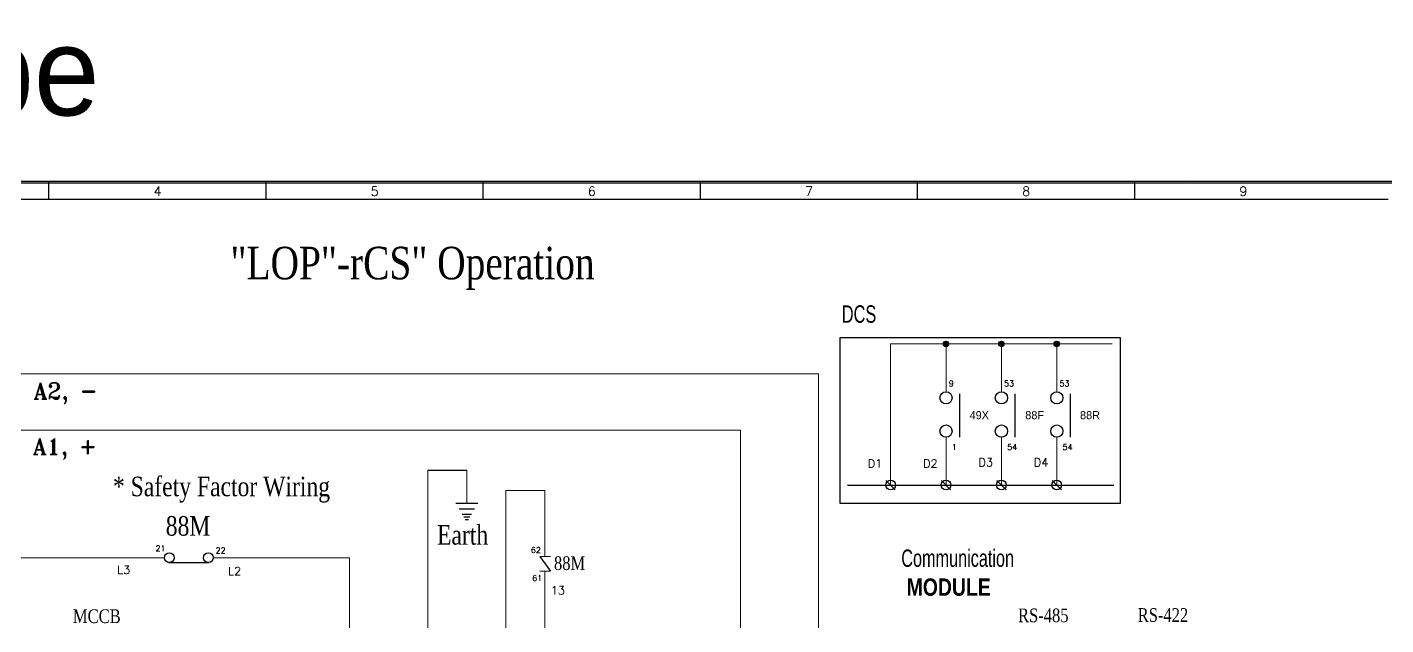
# Model space of a CAD drawing. Header units: millimetres. Extents: x 107 to 2900, y 85 to 3996.
# Drawn here: x 383 to 924, y 2353 to 2590 of the extents above; entities that cross this region are included whole.
import ezdxf
from ezdxf.enums import TextEntityAlignment as Align

# ---------------------------------------------------------------- set-up
doc = ezdxf.new("R2010")
doc.units = ezdxf.units.MM
doc.linetypes.add('DASHED2', pattern=[0.375, 0.25, -0.125])
for name, color, linetype in [('20', 2, 'Continuous'), ('30', 3, 'Continuous'), ('70', 7, 'Continuous'), ('ASHADE', 7, 'Continuous')]:
    doc.layers.add(name, color=color, linetype=linetype)
doc.styles.add('ghs', font='NGULIM.TTF')
doc.styles.add('ROMANS', font='ROMANS.shx', dxfattribs={"width": 0.7})
doc.styles.add('SIMPLEX', font='SIMPLEX')
doc.styles.add('SS', font='batang.ttc', dxfattribs={"width": 0.8})
doc.styles.get("Standard").update_dxf_attribs({"font": 'BareunDotumPro1.ttf'})
doc.styles.add('STYLE2', font='romant.shx')

msp = doc.modelspace()

# ---------------------------------------------------------------- hatches: boundary and pattern name
at = {"layer": '70'}
h = msp.add_hatch(dxfattribs=at)
h.set_pattern_fill('ANSI33', color=256, scale=2.16, style=0)
h.set_pattern_definition([(45, (2489.15856, 1875.9041), (-0.38183766, 0.38183766), []), (45, (2489.5404, 1875.9041), (-0.38183766, 0.38183766), [0.27, -0.135])])
h.paths.add_polyline_path([(748.614, 2465.505, 0.4142136), (747.534, 2464.425, 0.4142136), (748.614, 2463.345)])
h.paths.add_polyline_path([(748.614, 2465.505), (748.614, 2464.425), (749.694, 2464.425, 0.4142136)])
h.paths.add_polyline_path([(749.694, 2464.425), (748.614, 2464.425), (748.614, 2463.345, 0.4142136)])
h = msp.add_hatch(dxfattribs=at)
h.set_pattern_fill('ANSI33', color=256, scale=2.16, style=0)
h.set_pattern_definition([(45, (2511.1913, 1875.9041), (-0.38183766, 0.38183766), []), (45, (2511.57314, 1875.9041), (-0.38183766, 0.38183766), [0.27, -0.135])])
h.paths.add_polyline_path([(770.646, 2465.505, 0.4142136), (769.566, 2464.425, 0.4142136), (770.646, 2463.345)])
h.paths.add_polyline_path([(770.646, 2465.505), (770.646, 2464.425), (771.726, 2464.425, 0.4142136)])
h.paths.add_polyline_path([(771.726, 2464.425), (770.646, 2464.425), (770.646, 2463.345, 0.4142136)])
h = msp.add_hatch(dxfattribs=at)
h.set_pattern_fill('ANSI33', color=256, scale=2.16, style=0)
h.set_pattern_definition([(45, (2533.22405, 1875.9041), (-0.38183766, 0.38183766), []), (45, (2533.6059, 1875.9041), (-0.38183766, 0.38183766), [0.27, -0.135])])
h.paths.add_polyline_path([(792.679, 2465.505, 0.4142136), (791.599, 2464.425, 0.4142136), (792.679, 2463.345)])
h.paths.add_polyline_path([(792.679, 2465.505), (792.679, 2464.425), (793.759, 2464.425, 0.4142136)])
h.paths.add_polyline_path([(793.759, 2464.425), (792.679, 2464.425), (792.679, 2463.345, 0.4142136)])

# ---------------------------------------------------------------- linework, layer by layer
at = {"color": 0, "lineweight": 15}
for p, q in [((814.712, 2464.425), (726.57, 2464.425)), ((697.905, 2452.534), (366.191, 2452.534)), ((666.801, 2430.054), (374.337, 2430.054))]:
    msp.add_line(p, q, dxfattribs=at)
at = {"color": 0}
for p, q in [((753.91, 2444.567), (753.91, 2427.295)), ((775.943, 2444.567), (775.943, 2427.295)), ((797.975, 2444.567), (797.975, 2427.295)), ((728.423, 2406.37), (724.716, 2410.123)), ((750.456, 2406.37), (746.749, 2410.123)), ((772.489, 2406.37), (768.782, 2410.123)), ((794.522, 2406.37), (790.815, 2410.123))]:
    msp.add_line(p, q, dxfattribs=at)
for p, q in [((542.426, 2414.153), (557.979, 2414.153)), ((553.659, 2400.994), (562.299, 2400.994)), ((554.893, 2398.834), (561.065, 2398.834)), ((556.127, 2396.674), (559.83, 2396.674)), ((556.745, 2395.594), (559.213, 2395.594)), ((557.362, 2394.514), (558.596, 2394.514)), ((587.02, 2379.881), (591.239, 2374.058))]:
    msp.add_line(p, q)
at = {"linetype": 'DASHED2'}
msp.add_line((709.457, 2408.247), (815.372, 2408.247), dxfattribs=at)
at = {"color": 1, "lineweight": 15}
for p, q in [((437.681, 2379.361), (169.011, 2379.361)), ((511.323, 2379.361), (457.121, 2379.361))]:
    msp.add_line(p, q, dxfattribs=at)
at = {"linetype": 'ByBlock'}
msp.add_line((439.294, 2377.445), (455.508, 2377.445), dxfattribs=at)
at = {"color": 1}
msp.add_lwpolyline([(706.498, 2466.987), (817.863, 2466.987), (817.863, 2400.953), (706.498, 2400.953)], close=True, dxfattribs=at)
at = {"color": 0}
for centre, radius in [((748.614, 2442.947), 2.43), ((770.646, 2442.947), 2.43), ((792.679, 2442.947), 2.43), ((748.614, 2429.725), 2.43), ((770.646, 2429.725), 2.43), ((792.679, 2429.725), 2.43), ((726.57, 2408.247), 1.924), ((748.603, 2408.247), 1.924), ((770.635, 2408.247), 1.924), ((792.668, 2408.247), 1.924)]:
    msp.add_circle(centre, radius, dxfattribs=at)
at = {"linetype": 'ByBlock'}
for centre in [(439.625, 2379.361), (455.177, 2379.361)]:
    msp.add_circle(centre, 1.944, dxfattribs=at)
at = {"layer": '20', "color": 7}
msp.add_line((118.035, 2521.982), (924.579, 2521.982), dxfattribs=at)
at = {"layer": '30', "color": 7}
for p, q in [((391.707, 2521.982), (391.707, 2529.11)), ((478.107, 2521.982), (478.107, 2529.11)), ((564.507, 2521.982), (564.507, 2529.11)), ((650.907, 2521.982), (650.907, 2529.11)), ((737.307, 2521.982), (737.307, 2529.11)), ((823.707, 2521.982), (823.707, 2529.11))]:
    msp.add_line(p, q, dxfattribs=at)
at = {"layer": '70', "lineweight": 15}
for p, q in [((726.57, 2464.425), (726.57, 2408.247)), ((748.614, 2464.425), (748.614, 2445.377)), ((770.646, 2464.425), (770.646, 2445.377)), ((792.679, 2464.425), (792.679, 2445.377)), ((697.906, 2351.474), (697.905, 2452.534)), ((666.802, 2351.474), (666.801, 2430.054)), ((748.603, 2427.295), (748.603, 2408.247)), ((770.635, 2427.295), (770.635, 2408.247)), ((792.668, 2427.295), (792.668, 2408.247)), ((542.427, 2351.474), (542.426, 2414.153)), ((557.979, 2400.994), (557.979, 2414.153)), ((573.513, 2351.474), (573.513, 2406.131)), ((589.062, 2406.131), (573.513, 2406.131)), ((589.062, 2406.131), (589.062, 2379.881)), ((589.062, 2379.881), (589.062, 2384.76)), ((697.906, 2368.068), (697.906, 2384.643)), ((591.239, 2379.881), (587.02, 2379.881)), ((591.239, 2374.058), (587.02, 2374.058)), ((589.062, 2374.058), (589.062, 2351.504))]:
    msp.add_line(p, q, dxfattribs=at)
at = {"layer": '70', "color": 1, "lineweight": 15}
msp.add_line((511.323, 2351.474), (511.323, 2379.361), dxfattribs=at)
at = {"layer": '70', "color": 7}
for points in [[(931.707, 1945.91), (110.907, 1945.91), (110.907, 2529.11), (931.707, 2529.11)], [(931.059, 1946.558), (111.555, 1946.558), (111.555, 2528.462), (931.059, 2528.462)]]:
    msp.add_lwpolyline(points, close=True, dxfattribs=at)
at = {"layer": '70'}
for centre in [(748.614, 2464.425), (770.646, 2464.425), (792.679, 2464.425)]:
    msp.add_circle(centre, 1.08, dxfattribs=at)
at = {"layer": '70', "color": 7}
msp.add_solid([(844.137, 2530.433), (844.267, 2530.433), (844.202, 2530.822)], dxfattribs=at)

# ---------------------------------------------------------------- texts
at = {"color": 0, "style": 'SS', "width": 0.8}
for s, height, p in [('"LOP"-rCS" Operation', 12.96, (463.932, 2490.09)), ('88M', 7.776, (438.191, 2388.121)), ('Earth', 7.776, (546.118, 2384.546)), ('88M', 5.4432, (592.645, 2374.46)), ('MCCB', 5.4432, (401.26, 2353.362)), ('RS-485', 5.4432, (777.252, 2353.709)), ('RS-422', 5.4432, (824.866, 2353.842))]:
    msp.add_text(s, height=height, dxfattribs=at).set_placement(p)
at = {"color": 0, "style": 'STYLE2'}
for s, height, p in [('A2, -', 6.422, (385.618, 2442.484)), ('9', 2.306, (749.678, 2447.478)), ('53', 2.3063, (771.711, 2447.478)), ('53', 2.3063, (793.744, 2447.478)), ('A1, +', 6.422, (385.335, 2420.403)), ('1', 2.306, (750.935, 2422.199)), ('54', 2.3063, (772.968, 2422.199)), ('54', 2.3063, (795.001, 2422.199)), ('D1', 3.2947, (717.449, 2415.176)), ('D2', 3.2947, (739.492, 2415.176)), ('D3', 3.2947, (761.525, 2415.649)), ('D4', 3.2947, (783.558, 2415.649)), ('21', 2.3063, (434.126, 2381.915)), ('22', 2.3063, (458.045, 2381.071)), ('62', 2.3063, (583.428, 2381.273)), ('L3', 3.2947, (418.788, 2372.883)), ('L2', 3.2947, (462.944, 2372.361)), ('61', 2.3063, (583.991, 2370.096)), ('13', 3.2947, (591.37, 2364.741))]:
    msp.add_text(s, height=height, dxfattribs=at).set_placement(p)
at = {"color": 0, "linetype": 'Continuous'}
for s, p in [('49X', (761.838, 2436.059)), ('88F', (783.871, 2436.059)), ('88R', (805.904, 2436.059))]:
    msp.add_text(s, height=3.24, dxfattribs=at).set_placement(p, align=Align.MIDDLE)
at = {"color": 1, "style": 'SS', "width": 0.8}
msp.add_text('* Safety Factor Wiring', height=7.776, dxfattribs=at).set_placement((417.187, 2403.812))
at = {"layer": '30', "color": 7, "style": 'SIMPLEX'}
for s, p in [('4', (434.907, 2525.123)), ('5', (521.307, 2525.123)), ('6', (607.707, 2525.123)), ('7', (694.107, 2525.123)), ('8', (780.507, 2525.123)), ('9', (866.907, 2525.123))]:
    msp.add_text(s, height=3.672, dxfattribs=at).set_placement(p, align=Align.MIDDLE)
at = {"layer": '70', "lineweight": 13, "attachment_point": 1, "style": 'ROMANS'}
for s, insert, char_height, width in [('{\\fMoeumT R|b0|i0|c129|p18;DCS}', (707.146, 2479.752), 6.94024, 59.85425), ('{\\fMoeumT R|b0|i0|c129|p18;Communication\\P\\fArial Black|b0|i0|c0|p34; MODULE}', (730.812, 2382.618), 6.89687, 59.48016)]:
    msp.add_mtext(s, dxfattribs=dict(at, insert=insert, char_height=char_height, width=width))
at = {"layer": 'ASHADE', "color": 0, "linetype": 'ByBlock', "lineweight": 25, "ltscale": 2, "style": 'ghs'}
msp.add_text('RM,RTM-Type', height=35.1, dxfattribs=at).set_placement((104.143, 2555.285))

doc.saveas('drawing.dxf')
